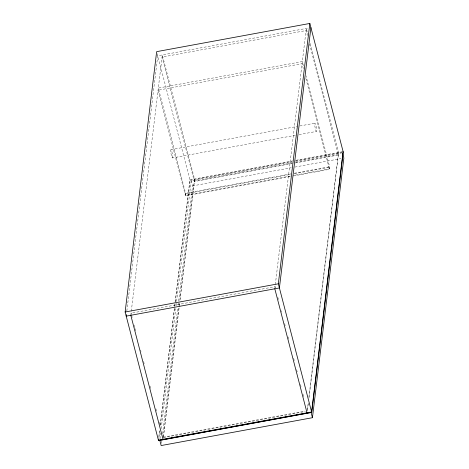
<?xml version="1.0" encoding="UTF-8"?>
<svg xmlns="http://www.w3.org/2000/svg" width="469" height="469" viewBox="0 0 469 469"><rect width="100%" height="100%" fill="white"/><g stroke="black" fill="none" stroke-linecap="round" stroke-linejoin="round"><path stroke-width="0.35" stroke-dasharray="2.35 1.76" d="M126.835 311.053L157.725 55.782L308.291 28.07M130.81 315.297L162.321 54.932L194.641 179.398L179.944 300.852M289.883 176.62L185.484 195.837L185.742 193.703L158.311 88.072L302.312 61.568L303.59 66.51M158.856 436.51L159.56 430.689M160.263 424.873L174.521 307.054M174.609 306.327L189.922 179.785L292.439 160.914M158.885 437.694L159.683 431.152M160.386 425.33L174.732 306.79M174.82 306.064L175.259 302.423M175.347 301.696L190.045 180.243L157.185 53.712M159.964 438.814L160.668 432.993M161.195 428.631L175.717 308.625M176.068 305.718L176.508 302.077M176.596 301.35L191.211 180.618L292.058 162.057M161.424 443.369L161.688 441.188M162.567 433.913L177.792 308.086M178.144 305.178L192.583 185.9L191.211 180.618M163.276 437.12L179.469 303.302M179.82 300.394L194.518 178.941M163.482 436.85L179.328 305.94M179.416 305.213L179.856 301.579M274.811 288.793L275.25 285.152M275.338 284.425L306.321 28.427L307.793 34.096M293.483 175.957L329.478 169.332L329.736 167.198L305.976 75.685M307.277 410.615L308.244 402.613M308.948 396.797L338.518 152.437M308.362 403.07L307.394 411.073L307.271 410.662M308.977 397.982L338.641 152.894L310.185 43.312M170.974 149.681L296.971 126.489M299.855 125.956L314.975 123.171M172.399 157.936A4.203 0.633 79.6 0 0 171.912 151.915A4.203 0.633 79.6 0 0 170.745 151.575A4.203 0.633 79.6 0 0 172.399 157.936L295.517 135.277M299.116 134.615L316.399 131.431A4.203 0.633 79.6 0 0 315.913 125.411A4.203 0.633 79.6 0 0 314.746 125.065A4.203 0.633 79.6 0 0 316.399 131.431M296.039 160.251L343.115 151.587M190.045 180.243L291.841 161.506M295.441 160.844L342.575 152.167M295.663 161.395L341.766 152.906M194.26 181.069L292.181 163.048M295.781 162.385L338.26 154.565M292.298 163.505L194.383 181.526L162.063 57.066L306.064 30.561L307.347 35.521M295.183 162.978L338.384 155.022L309.558 44.022M192.583 185.9L291.272 167.732M294.872 167.07L340.975 158.586M290.739 173.899L185.618 193.246L185.361 195.374L290.481 176.027M294.339 173.237L329.619 166.741L329.361 168.869L293.36 175.5M185.742 193.703L290.862 174.357M294.462 173.694L329.736 167.198M163.271 437.172L305.108 411.061M163.388 437.63L305.231 411.524M303.332 68.638L302.054 63.696L158.053 90.2L185.484 195.837M305.899 78.522L329.478 169.332M275.438 288.077L275.069 286.659L131.068 313.163L131.437 314.582M277.83 297.287L278.568 300.125M281.324 310.754L281.693 312.166M284.636 323.504L285.187 325.633M288.136 336.971L288.687 339.099M293.653 358.228L294.391 361.066M296.596 369.566L297.516 373.107M300.465 384.445L301.016 386.573M303.038 394.365L303.771 397.202M131.625 315.291L132.176 317.413M134.198 325.21L134.931 328.048M135.119 328.751L135.67 330.88M140.636 350.009L141.005 351.428M143.584 361.347L144.505 364.894M150.021 386.151L150.76 388.983M155.913 408.827L156.828 412.368M159.407 422.288L160.14 425.125"/><path stroke-width="0.7" d="M125.141 312.008L156.652 51.649L309.839 23.45L343.232 152.05L311.727 412.409L158.534 440.608L125.141 312.008L278.334 283.809L309.839 23.45M126.396 314.687L126.214 316.141L279.407 287.943L310.918 27.583M158.534 440.608L158.71 439.148M343.115 151.587L311.609 411.952L158.416 440.145M312.436 417.703L311.064 412.427L159.788 440.268L161.16 445.55L312.436 417.703L343.859 158.053L342.657 153.433M278.334 283.809L311.727 412.409M274.811 288.793L307.131 413.253M130.81 315.297L163.13 439.758"/></g></svg>
